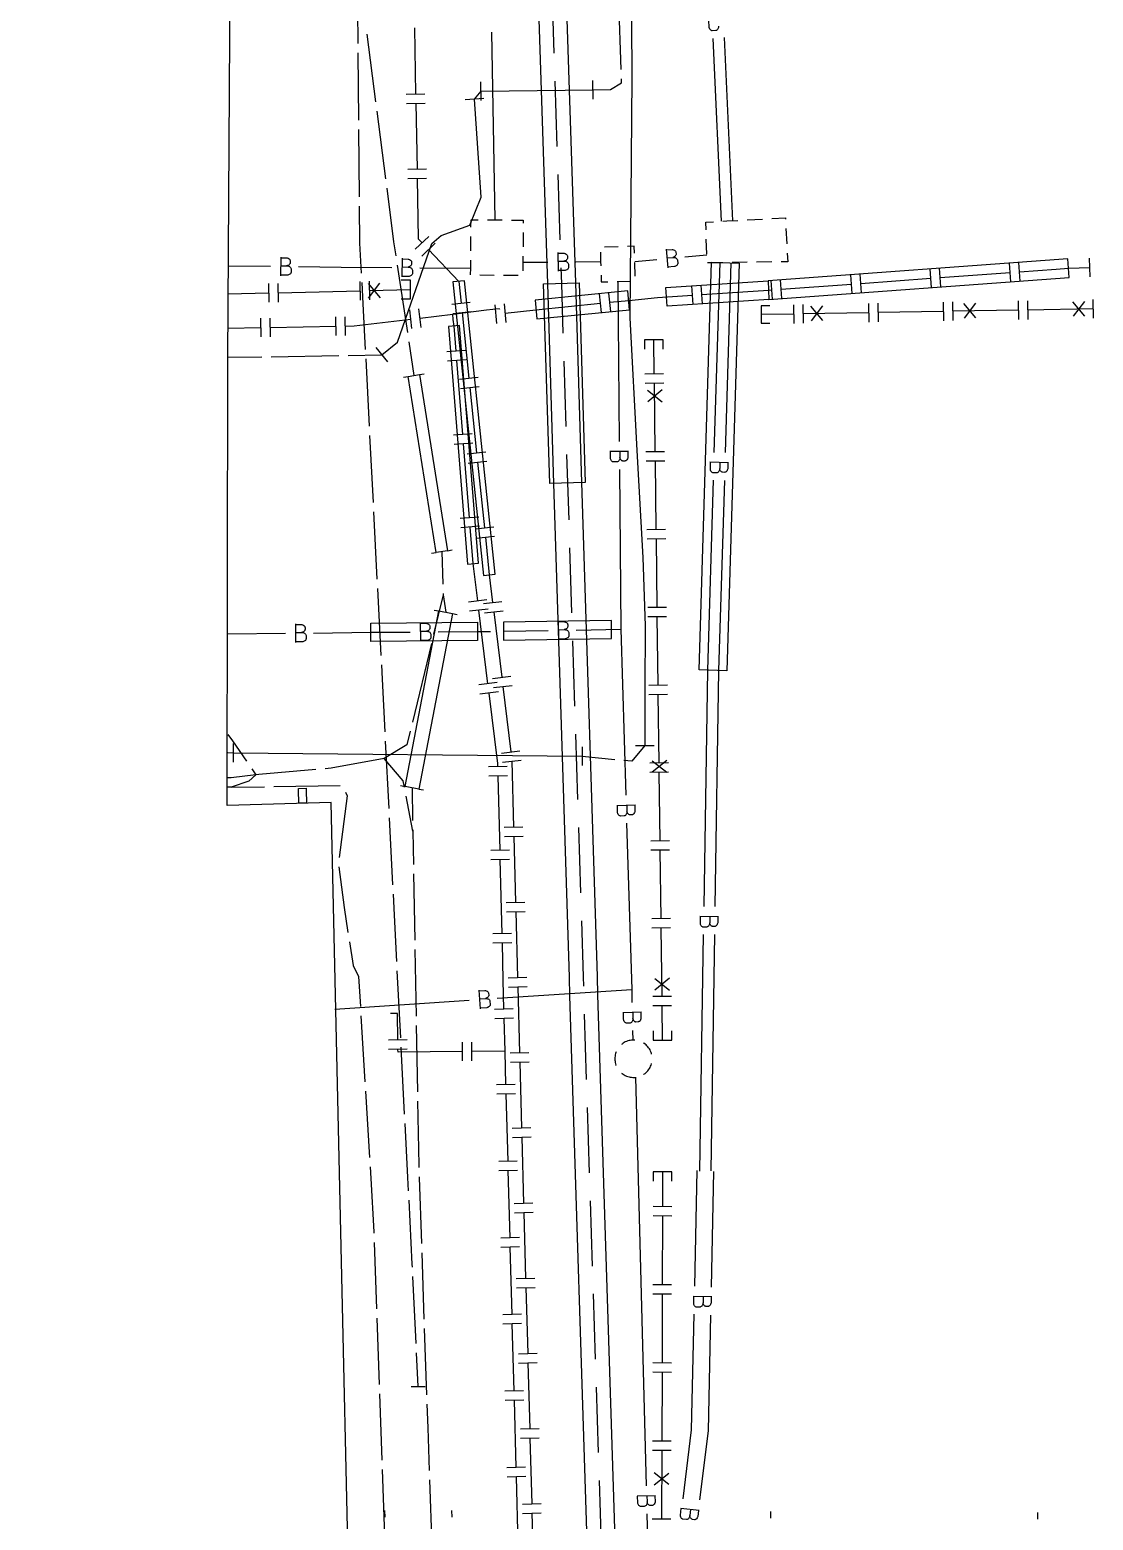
# Model space of a CAD drawing. Header units: metres. Extents: x 17721 to 17912, y 14015 to 15901.
# Drawn here: x 17761.7 to 17818.7, y 14683.9 to 14763.7 of the extents above; entities that cross this region are included whole.
import ezdxf

# ---------------------------------------------------------------- set-up
doc = ezdxf.new("R2010")
doc.units = ezdxf.units.M
for name, color, linetype in [('GC_BUILDING', 8, 'Continuous'), ('GC_CURB_EDGE', 1, 'Continuous'), ('GC_GAS_AXIS', 2, 'Continuous'), ('GC_HEAT_AXIS', 30, 'Continuous'), ('GC_POWER_AXIS', 40, 'Continuous'), ('GC_SITE_BOUNDARY', 7, 'Continuous'), ('GC_TEST_GREEN_ZONE', 3, 'Continuous'), ('GC_WATER_AXIS', 5, 'Continuous')]:
    doc.layers.add(name, color=color, linetype=linetype)

msp = doc.modelspace()

# ---------------------------------------------------------------- linework, layer by layer
at = {"layer": 'GC_BUILDING'}
msp.add_lwpolyline([(17776.126, 14722.301), (17776.113, 14723), (17776.111, 14723.1), (17776.511, 14723.11), (17776.513, 14723.01), (17776.526, 14722.31)], close=True, dxfattribs=at)
at = {"layer": 'GC_CURB_EDGE'}
for points in [[(17780.713, 14684.412), (17780.721, 14684.059)], [(17784.302, 14684.401), (17784.311, 14684.045)], [(17801.411, 14683.994), (17801.408, 14684.35)], [(17815.711, 14683.946), (17815.703, 14684.308)]]:
    msp.add_lwpolyline(points, dxfattribs=at)
at = {"layer": 'GC_GAS_AXIS'}
for points in [[(17782.315, 14763.844), (17782.38, 14760.314)], [(17781.88, 14760.304), (17782.88, 14760.323)], [(17781.89, 14759.804), (17782.889, 14759.823)], [(17782.389, 14759.814), (17782.455, 14756.283)], [(17781.955, 14756.274), (17782.955, 14756.292)], [(17781.964, 14755.774), (17782.964, 14755.792)], [(17782.464, 14755.783), (17782.524, 14752.541), (17782.723, 14752.332)], [(17782.361, 14751.987), (17783.085, 14752.677)], [(17782.706, 14751.625), (17783.43, 14752.315)], [(17783.068, 14751.97), (17784.689, 14750.267), (17784.811, 14749.094)], [(17801.298, 14749.292), (17817.386, 14750.471), (17817.314, 14751.469), (17801.255, 14750.302)], [(17818.507, 14750.513), (17818.469, 14751.512)], [(17806.253, 14749.658), (17806.181, 14750.656)], [(17810.011, 14749.933), (17809.938, 14750.93)], [(17810.509, 14749.969), (17810.436, 14750.967)], [(17810.473, 14750.468), (17814.23, 14750.742)], [(17814.266, 14750.244), (17814.194, 14751.241)], [(17814.765, 14750.28), (17814.692, 14751.277)], [(17814.729, 14750.779), (17816.689, 14750.922), (17817.35, 14750.97), (17818.488, 14751.012)], [(17774.535, 14749.149), (17774.511, 14750.149)], [(17775.034, 14749.161), (17775.011, 14750.161)], [(17779.428, 14749.265), (17779.404, 14750.265)], [(17780.438, 14750.165), (17779.835, 14749.368)], [(17779.838, 14750.149), (17780.485, 14749.385)], [(17779.928, 14749.277), (17779.904, 14750.277)], [(17781.613, 14749.329), (17782.113, 14749.329), (17782.113, 14750.329), (17781.613, 14750.329)], [(17801.298, 14749.292), (17795.854, 14748.93), (17795.782, 14749.937), (17801.255, 14750.302)], [(17797.238, 14749.027), (17797.172, 14750.025)], [(17797.737, 14749.06), (17797.671, 14750.058)], [(17801.255, 14750.302), (17801.298, 14749.292)], [(17801.255, 14750.302), (17801.298, 14749.292)], [(17801.499, 14749.311), (17801.426, 14750.308)], [(17801.998, 14749.347), (17801.925, 14750.345)], [(17801.961, 14749.846), (17805.718, 14750.12)], [(17805.755, 14749.622), (17805.682, 14750.619)], [(17806.217, 14750.157), (17809.974, 14750.431)], [(17772.326, 14749.597), (17774.523, 14749.649)], [(17775.023, 14749.661), (17779.416, 14749.765)], [(17779.916, 14749.777), (17782.113, 14749.829)], [(17784.314, 14749.042), (17785.308, 14749.145)], [(17787.234, 14748.07), (17787.132, 14749.065)], [(17787.183, 14748.567), (17788.824, 14748.737), (17792.279, 14749.094)], [(17792.331, 14748.597), (17792.228, 14749.591)], [(17792.828, 14748.648), (17792.725, 14749.643)], [(17792.777, 14749.145), (17793.79, 14749.25), (17795.325, 14749.401), (17797.205, 14749.526)], [(17797.704, 14749.559), (17801.277, 14749.796), (17801.463, 14749.81)], [(17806.632, 14749.087), (17806.65, 14748.087)], [(17807.132, 14749.095), (17807.149, 14748.095)], [(17810.638, 14749.155), (17810.656, 14748.155)], [(17811.138, 14749.164), (17811.155, 14748.164)], [(17812.376, 14748.311), (17811.735, 14749.079)], [(17811.776, 14748.299), (17812.385, 14749.092)], [(17814.644, 14749.224), (17814.662, 14748.224)], [(17815.144, 14749.232), (17815.161, 14748.232)], [(17818.22, 14748.411), (17817.579, 14749.179)], [(17817.62, 14748.399), (17818.228, 14749.192)], [(17818.65, 14749.292), (17818.668, 14748.292)], [(17774.098, 14747.294), (17774.081, 14748.294)], [(17774.598, 14747.302), (17774.581, 14748.302)], [(17778.124, 14747.363), (17778.107, 14748.363)], [(17778.624, 14747.372), (17778.607, 14748.372)], [(17782.18, 14747.742), (17782.062, 14748.735)], [(17782.677, 14747.801), (17782.559, 14748.794)], [(17782.618, 14748.298), (17784.369, 14748.505)], [(17784.365, 14748.544), (17785.36, 14748.648)], [(17784.369, 14748.505), (17786.181, 14748.734), (17786.86, 14748.82), (17786.871, 14748.77)], [(17784.546, 14746.525), (17784.438, 14747.875), (17784.391, 14748.228), (17784.369, 14748.505)], [(17784.863, 14748.596), (17785.228, 14745.084)], [(17786.737, 14748.018), (17786.634, 14749.013)], [(17801.351, 14748.957), (17800.882, 14748.957), (17800.882, 14748.019), (17801.351, 14748.019)], [(17802.635, 14748.518), (17800.882, 14748.488)], [(17802.626, 14749.018), (17802.643, 14748.018)], [(17803.126, 14749.026), (17803.143, 14748.027)], [(17806.641, 14748.587), (17803.135, 14748.527)], [(17804.189, 14748.171), (17803.548, 14748.939)], [(17803.589, 14748.158), (17804.197, 14748.952)], [(17810.647, 14748.655), (17807.141, 14748.595)], [(17814.653, 14748.724), (17811.147, 14748.664)], [(17818.659, 14748.792), (17815.153, 14748.732)], [(17772.326, 14747.763), (17774.089, 14747.794)], [(17774.589, 14747.802), (17778.116, 14747.863)], [(17778.616, 14747.872), (17779.09, 14747.88), (17782.121, 14748.239)], [(17795.64, 14746.637), (17795.64, 14747.137), (17794.64, 14747.137), (17794.64, 14746.637)], [(17795.163, 14745.302), (17795.14, 14747.137)], [(17785.044, 14746.565), (17784.047, 14746.485)], [(17785.084, 14746.066), (17784.087, 14745.987)], [(17784.902, 14742.063), (17784.586, 14746.027)], [(17784.731, 14745.032), (17785.725, 14745.136)], [(17795.663, 14745.308), (17794.663, 14745.296)], [(17784.783, 14744.535), (17785.777, 14744.638)], [(17785.28, 14744.587), (17785.645, 14741.074)], [(17795.669, 14744.808), (17794.669, 14744.796)], [(17794.797, 14744.431), (17795.588, 14743.819)], [(17794.807, 14743.831), (17795.578, 14744.469)], [(17795.214, 14741.133), (17795.169, 14744.802)], [(17785.4, 14742.102), (17784.404, 14742.023)], [(17785.44, 14741.604), (17784.443, 14741.524)], [(17785.258, 14737.6), (17784.942, 14741.564)], [(17785.148, 14741.023), (17786.142, 14741.126)], [(17795.714, 14741.139), (17794.714, 14741.127)], [(17785.2, 14740.525), (17786.194, 14740.629)], [(17785.697, 14740.577), (17786.062, 14737.065)], [(17795.721, 14740.639), (17794.721, 14740.627)], [(17795.266, 14736.964), (17795.221, 14740.633)], [(17785.757, 14737.64), (17784.76, 14737.56)], [(17785.796, 14737.142), (17784.799, 14737.062)], [(17785.703, 14733.147), (17785.454, 14735.146), (17785.298, 14737.102)], [(17785.565, 14737.013), (17786.559, 14737.117)], [(17785.617, 14736.516), (17786.611, 14736.619)], [(17786.114, 14736.568), (17786.325, 14734.538), (17786.504, 14733.058)], [(17795.766, 14736.97), (17794.766, 14736.957)], [(17795.772, 14736.47), (17794.772, 14736.457)], [(17795.318, 14732.794), (17795.272, 14736.464)], [(17786.199, 14733.208), (17785.206, 14733.085)], [(17786.008, 14732.998), (17787, 14733.118)], [(17786.26, 14732.712), (17785.268, 14732.589)], [(17786.255, 14728.704), (17785.764, 14732.651)], [(17786.068, 14732.502), (17787.06, 14732.622)], [(17786.564, 14732.562), (17786.988, 14729.056)], [(17795.818, 14732.801), (17794.818, 14732.788)], [(17795.824, 14732.301), (17794.824, 14732.288)], [(17795.37, 14728.625), (17795.324, 14732.294)], [(17786.492, 14728.996), (17787.484, 14729.116)], [(17786.751, 14728.766), (17785.759, 14728.643)], [(17786.552, 14728.5), (17787.544, 14728.62)], [(17787.048, 14728.56), (17787.472, 14725.054)], [(17795.87, 14728.631), (17794.87, 14728.619)], [(17786.813, 14728.27), (17785.82, 14728.146)], [(17786.789, 14724.261), (17786.785, 14724.441), (17786.317, 14728.208)], [(17795.876, 14728.131), (17794.876, 14728.119)], [(17795.422, 14724.456), (17795.376, 14728.125)], [(17786.976, 14724.994), (17787.968, 14725.114)], [(17787.036, 14724.498), (17788.028, 14724.618)], [(17787.532, 14724.558), (17787.625, 14721.028)], [(17795.922, 14724.462), (17794.922, 14724.45)], [(17795.044, 14724.582), (17795.835, 14723.97)], [(17795.053, 14723.982), (17795.825, 14724.62)], [(17787.289, 14724.273), (17786.29, 14724.248)], [(17787.302, 14723.773), (17786.302, 14723.748)], [(17786.9, 14719.785), (17786.802, 14723.761)], [(17795.928, 14723.962), (17794.928, 14723.95)], [(17795.473, 14720.287), (17795.428, 14723.956)], [(17787.125, 14721.015), (17788.125, 14721.041)], [(17787.138, 14720.515), (17788.138, 14720.541)], [(17787.638, 14720.528), (17787.731, 14716.998)], [(17795.973, 14720.293), (17794.973, 14720.281)], [(17787.4, 14719.798), (17786.4, 14719.773)], [(17795.98, 14719.793), (17794.98, 14719.781)], [(17795.525, 14716.118), (17795.48, 14719.787)], [(17787.412, 14719.298), (17786.412, 14719.273)], [(17787.01, 14715.31), (17786.912, 14719.286)], [(17787.231, 14716.985), (17788.231, 14717.011)], [(17787.244, 14716.485), (17788.244, 14716.511)], [(17787.744, 14716.498), (17787.837, 14712.968)], [(17796.025, 14716.124), (17795.025, 14716.111)], [(17796.031, 14715.624), (17795.032, 14715.611)], [(17795.577, 14711.948), (17795.531, 14715.618)], [(17787.51, 14715.323), (17786.511, 14715.298)], [(17787.523, 14714.823), (17786.523, 14714.798)], [(17787.112, 14711.27), (17787.072, 14712.823), (17787.023, 14714.81)], [(17787.337, 14712.955), (17788.337, 14712.981)], [(17787.351, 14712.455), (17788.35, 14712.482)], [(17787.85, 14712.468), (17787.946, 14708.938)], [(17795.189, 14712.908), (17795.98, 14712.296)], [(17795.199, 14712.308), (17795.97, 14712.946)], [(17796.077, 14711.955), (17795.077, 14711.942)], [(17781.426, 14709.615), (17781.406, 14711.038), (17781.032, 14711.032)], [(17787.612, 14711.283), (17786.612, 14711.257)], [(17787.625, 14710.783), (17786.625, 14710.758)], [(17787.17, 14709.021), (17787.125, 14710.77)], [(17796.083, 14711.455), (17795.083, 14711.442)], [(17795.606, 14709.614), (17795.583, 14711.449)], [(17795.104, 14710.112), (17795.106, 14709.612), (17796.106, 14709.616), (17796.104, 14710.116)], [(17781.926, 14709.622), (17780.926, 14709.608)], [(17781.933, 14709.122), (17780.933, 14709.108)], [(17784.873, 14708.997), (17781.435, 14708.96), (17781.433, 14709.115)], [(17784.868, 14709.497), (17784.879, 14708.497)], [(17785.368, 14709.502), (17785.379, 14708.502)], [(17787.17, 14709.021), (17785.373, 14709.002)], [(17787.218, 14707.22), (17787.17, 14709.021)], [(17787.446, 14708.925), (17788.445, 14708.952)], [(17787.459, 14708.425), (17788.459, 14708.452)], [(17787.959, 14708.439), (17788.054, 14704.909)], [(17787.718, 14707.233), (17786.718, 14707.207)], [(17787.731, 14706.733), (17786.731, 14706.707)], [(17787.327, 14703.117), (17787.231, 14706.72)], [(17787.554, 14704.895), (17788.554, 14704.922)], [(17787.568, 14704.395), (17788.567, 14704.422)], [(17788.068, 14704.409), (17788.163, 14700.879)], [(17787.826, 14703.131), (17786.827, 14703.104)], [(17787.84, 14702.631), (17786.84, 14702.604)], [(17787.435, 14699.015), (17787.34, 14702.618)], [(17796.106, 14702.048), (17796.106, 14702.548), (17795.106, 14702.548), (17795.106, 14702.048)], [(17795.606, 14702.548), (17795.601, 14700.704)], [(17787.663, 14700.866), (17788.663, 14700.892)], [(17787.676, 14700.366), (17788.676, 14700.393)], [(17788.176, 14700.379), (17788.271, 14696.849)], [(17795.101, 14700.706), (17796.101, 14700.703)], [(17795.099, 14700.206), (17796.099, 14700.203)], [(17795.599, 14700.204), (17795.589, 14696.517)], [(17787.935, 14699.028), (17786.936, 14699.002)], [(17787.948, 14698.529), (17786.949, 14698.502)], [(17787.544, 14694.913), (17787.449, 14698.515)], [(17787.772, 14696.836), (17788.771, 14696.863)], [(17787.785, 14696.336), (17788.785, 14696.363)], [(17788.285, 14696.349), (17788.38, 14692.82)], [(17795.089, 14696.519), (17796.089, 14696.516)], [(17795.087, 14696.019), (17796.087, 14696.016)], [(17795.587, 14696.017), (17795.576, 14692.33)], [(17788.044, 14694.926), (17787.044, 14694.9)], [(17788.057, 14694.426), (17787.058, 14694.4)], [(17787.653, 14690.811), (17787.557, 14694.413)], [(17787.88, 14692.806), (17788.88, 14692.833)], [(17787.894, 14692.306), (17788.893, 14692.333)], [(17788.393, 14692.32), (17788.489, 14688.79)], [(17795.075, 14691.831), (17796.075, 14691.828)], [(17795.076, 14692.331), (17796.076, 14692.328)], [(17795.575, 14691.83), (17795.564, 14688.142)], [(17788.153, 14690.824), (17787.153, 14690.797)], [(17788.166, 14690.324), (17787.166, 14690.297)], [(17787.762, 14686.708), (17787.666, 14690.311)], [(17787.989, 14688.776), (17788.988, 14688.803)], [(17788.002, 14688.277), (17789.002, 14688.304)], [(17788.502, 14688.29), (17788.597, 14684.76)], [(17795.062, 14687.644), (17796.062, 14687.641)], [(17795.064, 14688.144), (17796.064, 14688.141)], [(17795.562, 14687.642), (17795.552, 14683.955)], [(17788.262, 14686.722), (17787.262, 14686.695)], [(17788.275, 14686.222), (17787.275, 14686.195)], [(17787.871, 14682.606), (17787.775, 14686.208)], [(17795.933, 14685.798), (17795.152, 14686.422)], [(17795.933, 14686.398), (17795.152, 14685.772)], [(17788.097, 14684.747), (17789.097, 14684.774)], [(17788.111, 14684.247), (17789.11, 14684.274)], [(17788.611, 14684.26), (17788.706, 14680.73)], [(17795.052, 14683.957), (17796.052, 14683.954)]]:
    msp.add_lwpolyline(points, dxfattribs=at)
for points in [[(17784.378, 14750.235), (17786.014, 14734.506), (17786.636, 14734.57), (17785, 14750.299)], [(17788.774, 14749.261), (17788.87, 14748.253), (17793.838, 14748.746), (17793.742, 14749.754)], [(17784.139, 14747.851), (17785.155, 14735.122), (17785.753, 14735.17), (17784.737, 14747.899)]]:
    msp.add_lwpolyline(points, close=True, dxfattribs=at)
at = {"layer": 'GC_HEAT_AXIS'}
for points in [[(17788.824, 14769.241), (17789.434, 14750.134), (17789.764, 14739.445), (17790.605, 14712.978), (17790.629, 14711.989), (17792.591, 14650.12), (17786.108, 14649.96), (17786.331, 14640.477), (17792.247, 14640.318), (17793.656, 14594.941), (17795.71, 14548.324), (17801.921, 14548.525), (17802.314, 14543.15), (17796.032, 14542.683), (17796.562, 14518.482), (17796.799, 14506.306), (17796.852, 14501.968), (17796.878, 14499.877), (17796.894, 14498.586)], [(17790.325, 14769.235), (17790.934, 14750.182), (17791.264, 14739.491), (17792.105, 14713.02), (17792.128, 14712.031), (17794.139, 14648.658), (17787.642, 14648.498), (17787.797, 14641.939), (17793.703, 14641.78), (17795.154, 14594.997), (17797.144, 14549.872), (17803.313, 14550.071), (17803.92, 14541.766), (17797.562, 14541.293), (17798.062, 14518.514), (17798.299, 14506.33), (17798.352, 14501.986), (17798.378, 14499.895), (17798.392, 14498.768)], [(17789.678, 14765.989), (17789.79, 14762.49)], [(17789.838, 14760.991), (17789.95, 14757.492)], [(17789.998, 14755.992), (17790.109, 14752.493)], [(17790.157, 14750.994), (17790.184, 14750.158), (17790.266, 14747.494)], [(17790.313, 14745.995), (17790.421, 14742.496)], [(17790.467, 14740.996), (17790.514, 14739.468), (17790.577, 14737.497)], [(17790.624, 14735.998), (17790.735, 14732.499)], [(17790.783, 14730.999), (17790.894, 14727.5)], [(17790.942, 14726.001), (17791.053, 14722.501)], [(17791.101, 14721.002), (17791.212, 14717.503)], [(17791.26, 14716.004), (17791.355, 14712.999), (17791.367, 14712.504)], [(17791.41, 14711.005), (17791.521, 14707.505)], [(17791.569, 14706.006), (17791.68, 14702.507)], [(17791.728, 14701.008), (17791.839, 14697.508)], [(17791.886, 14696.009), (17791.997, 14692.51)], [(17792.045, 14691.011), (17792.156, 14687.511)], [(17792.203, 14686.012), (17792.314, 14682.513)]]:
    msp.add_lwpolyline(points, dxfattribs=at)
msp.add_lwpolyline([(17789.234, 14750.129), (17791.134, 14750.187), (17791.464, 14739.497), (17789.564, 14739.439)], close=True, dxfattribs=at)
at = {"layer": 'GC_POWER_AXIS'}
for points in [[(17793.929, 14771.415), (17793.91, 14770.465), (17793.95, 14761.16), (17793.845, 14748.32), (17794.23, 14741.2), (17794.545, 14735.48), (17794.665, 14731.815), (17794.655, 14728.375), (17794.66, 14725.405), (17793.95, 14724.55), (17793.538, 14724.593)], [(17779.294, 14763.009), (17779.264, 14766.611)], [(17793.385, 14761.617), (17793.271, 14765.291)], [(17779.766, 14763.509), (17780.234, 14759.882)], [(17779.33, 14758.907), (17779.299, 14762.509)], [(17791.887, 14760.032), (17791.875, 14761.032)], [(17791.881, 14760.532), (17792.81, 14760.544), (17793.407, 14760.907), (17793.4, 14761.117)], [(17778.763, 14746.303), (17780.575, 14746.337), (17781.405, 14747.003), (17783.252, 14752.301), (17783.749, 14752.72), (17785.29, 14753.285), (17785.889, 14754.773), (17785.539, 14760.029), (17785.881, 14760.455), (17791.881, 14760.532)], [(17785.887, 14759.955), (17785.875, 14760.955)], [(17786.038, 14760.062), (17785.04, 14759.996)], [(17780.298, 14759.386), (17780.766, 14755.758)], [(17779.365, 14754.804), (17779.334, 14758.407)], [(17780.83, 14755.262), (17781.2, 14752.392), (17781.314, 14751.637)], [(17779.479, 14750.705), (17779.386, 14752.313), (17779.369, 14754.304)], [(17781.389, 14751.143), (17781.936, 14747.527)], [(17779.699, 14746.608), (17779.573, 14749.072), (17779.508, 14750.206)], [(17780.888, 14745.947), (17780.262, 14746.727)], [(17782.011, 14747.032), (17782.285, 14745.224)], [(17772.326, 14746.198), (17774.138, 14746.216)], [(17774.638, 14746.224), (17778.263, 14746.293)], [(17779.908, 14742.511), (17779.724, 14746.109)], [(17781.73, 14745.136), (17781.977, 14745.175)], [(17782.593, 14745.273), (17782.84, 14745.312)], [(17780.117, 14738.414), (17779.934, 14742.012)], [(17780.327, 14734.317), (17780.143, 14737.915)], [(17783.228, 14735.7), (17783.475, 14735.739)], [(17783.783, 14735.788), (17783.837, 14734.039)], [(17784.091, 14735.837), (17784.338, 14735.876)], [(17780.536, 14730.22), (17780.352, 14733.818)], [(17783.854, 14733.467), (17783.345, 14731.355)], [(17783.852, 14733.539), (17783.854, 14733.467)], [(17783.854, 14733.467), (17783.989, 14732.539)], [(17783.375, 14732.657), (17783.621, 14732.61)], [(17784.357, 14732.469), (17784.603, 14732.421)], [(17783.228, 14730.869), (17782.209, 14726.646)], [(17780.745, 14726.123), (17780.601, 14728.945), (17780.561, 14729.721)], [(17772.326, 14725.994), (17772.573, 14725.645), (17773.321, 14724.554)], [(17782.092, 14726.16), (17781.915, 14725.426), (17780.697, 14724.701)], [(17772.615, 14725.51), (17772.605, 14724.51)], [(17780.954, 14722.026), (17780.771, 14725.624)], [(17791.305, 14725.33), (17791.295, 14724.33)], [(17794.16, 14725.404), (17795.16, 14725.406)], [(17772.326, 14725.03), (17772.61, 14725.01), (17791.3, 14724.83), (17793.04, 14724.645)], [(17780.697, 14724.701), (17777.857, 14724.178), (17777.526, 14724.149)], [(17781.776, 14723.169), (17781.711, 14723.512), (17780.697, 14724.701)], [(17773.82, 14723.824), (17773.451, 14723.493), (17772.506, 14723.165), (17772.326, 14723.162)], [(17772.496, 14723.665), (17772.326, 14723.662)], [(17773.82, 14723.824), (17773.816, 14723.824), (17772.496, 14723.665)], [(17773.603, 14724.141), (17773.82, 14723.824)], [(17777.028, 14724.106), (17773.977, 14723.843), (17773.82, 14723.824)], [(17772.506, 14723.165), (17774.284, 14723.192)], [(17774.784, 14723.199), (17778.34, 14723.252)], [(17778.622, 14722.902), (17778.719, 14722.709), (17778.289, 14719.396)], [(17781.571, 14723.254), (17781.817, 14723.207)], [(17782.185, 14723.136), (17782.216, 14721.386)], [(17782.553, 14723.066), (17782.799, 14723.018)], [(17782.227, 14720.8), (17781.87, 14722.678)], [(17781.163, 14717.929), (17780.98, 14721.527)], [(17782.225, 14720.886), (17782.227, 14720.8)], [(17782.227, 14720.8), (17782.258, 14719.02)], [(17778.259, 14718.9), (17778.549, 14716.713), (17778.754, 14715.379)], [(17782.267, 14718.52), (17782.331, 14714.96)], [(17781.373, 14713.832), (17781.246, 14716.313), (17781.189, 14717.43)], [(17778.83, 14714.884), (17779.025, 14713.613), (17779.327, 14713.016), (17779.423, 14711.418)], [(17782.339, 14714.46), (17782.403, 14710.899)], [(17781.582, 14709.735), (17781.398, 14713.333)], [(17779.453, 14710.919), (17779.666, 14707.368)], [(17782.412, 14710.399), (17782.475, 14706.839)], [(17781.791, 14705.638), (17781.607, 14709.236)], [(17779.695, 14706.869), (17779.908, 14703.319)], [(17782.484, 14706.339), (17782.545, 14702.917), (17782.55, 14702.779)], [(17782, 14701.541), (17781.964, 14702.245), (17781.817, 14705.139)], [(17779.938, 14702.82), (17779.975, 14702.201), (17780.145, 14699.343), (17780.148, 14699.27)], [(17782.567, 14702.279), (17782.567, 14702.258), (17782.688, 14698.72)], [(17782.209, 14697.444), (17782.201, 14697.614), (17782.026, 14701.042)], [(17780.165, 14698.77), (17780.29, 14695.216)], [(17782.705, 14698.22), (17782.826, 14694.661)], [(17782.402, 14693.347), (17782.232, 14696.945)], [(17780.308, 14694.716), (17780.433, 14691.162)], [(17782.844, 14694.162), (17782.965, 14690.603)], [(17782.51, 14691.048), (17782.425, 14692.847)], [(17782.135, 14691.048), (17782.885, 14691.048)], [(17780.451, 14690.662), (17780.576, 14687.108)], [(17782.982, 14690.103), (17783.025, 14688.839), (17783.107, 14686.544)], [(17780.593, 14686.608), (17780.718, 14683.054)], [(17783.124, 14686.045), (17783.251, 14682.486)]]:
    msp.add_lwpolyline(points, dxfattribs=at)
for points in [[(17781.977, 14745.175), (17782.593, 14745.273), (17784.091, 14735.837), (17783.475, 14735.739)], [(17781.817, 14723.207), (17783.621, 14732.61), (17784.357, 14732.468), (17782.553, 14723.065)]]:
    msp.add_lwpolyline(points, close=True, dxfattribs=at)
at = {"layer": 'GC_SITE_BOUNDARY'}
msp.add_lwpolyline([(17768.384, 14549.616), (17769.012, 14558.235), (17780.422, 14558.235), (17780.415, 14558.508), (17781.571, 14558.534), (17780.727, 14595.493), (17780.52, 14604.548), (17779.951, 14631.489), (17761.986, 14631.227), (17761.716, 14654.684), (17769.724, 14655.25), (17769.75, 14654.31), (17778.812, 14654.566), (17778.759, 14656.459), (17779.345, 14656.48), (17777.856, 14722.341), (17772.277, 14722.188), (17772.326, 14746.11), (17772.698, 14806.552)], dxfattribs=at)
at = {"layer": 'GC_TEST_GREEN_ZONE'}
msp.add_lwpolyline([(17768.384, 14549.616), (17769.012, 14558.235), (17780.422, 14558.235), (17780.415, 14558.508), (17781.571, 14558.534), (17780.727, 14595.493), (17780.52, 14604.548), (17779.951, 14631.489), (17761.986, 14631.227), (17761.716, 14654.684), (17769.724, 14655.25), (17769.75, 14654.31), (17778.812, 14654.566), (17778.759, 14656.459), (17779.345, 14656.48), (17777.856, 14722.341), (17772.277, 14722.188), (17772.326, 14746.11), (17772.698, 14806.552)], dxfattribs=at)
at = {"layer": 'GC_WATER_AXIS'}
for points in [[(17798.6, 14763.947), (17798.598, 14763.908), (17798.596, 14763.875), (17798.583, 14763.826), (17798.568, 14763.795), (17798.551, 14763.766), (17798.52, 14763.735), (17798.486, 14763.713), (17798.454, 14763.702), (17798.264, 14763.693), (17798.245, 14763.696), (17798.219, 14763.706), (17798.188, 14763.725), (17798.158, 14763.755), (17798.139, 14763.782), (17798.116, 14763.828), (17798.105, 14763.856), (17798.102, 14763.883), (17798.085, 14764.245)], [(17786.441, 14763.613), (17786.626, 14753.559)], [(17798.297, 14763.289), (17798.752, 14753.49)], [(17798.896, 14763.33), (17799.351, 14753.518)], [(17785.343, 14753.176), (17785.345, 14753.567), (17785.736, 14753.565)], [(17786.236, 14753.562), (17786.626, 14753.559)], [(17786.626, 14753.559), (17787.017, 14753.557)], [(17787.517, 14753.554), (17788.141, 14753.55), (17788.14, 14753.393)], [(17797.933, 14753.036), (17797.922, 14753.443), (17798.328, 14753.465)], [(17798.828, 14753.492), (17799.051, 14753.504), (17799.64, 14753.536)], [(17800.139, 14753.563), (17800.952, 14753.607)], [(17801.451, 14753.634), (17802.182, 14753.674), (17802.187, 14753.592)], [(17802.214, 14753.093), (17802.258, 14752.28)], [(17785.334, 14751.895), (17785.339, 14752.676)], [(17788.137, 14752.893), (17788.132, 14752.111)], [(17797.97, 14751.723), (17797.948, 14752.537)], [(17775.154, 14751.567), (17775.144, 14750.57)], [(17775.154, 14751.531), (17775.473, 14751.527), (17775.502, 14751.521), (17775.553, 14751.502), (17775.599, 14751.474), (17775.618, 14751.458), (17775.634, 14751.44), (17775.649, 14751.415), (17775.662, 14751.385), (17775.665, 14751.37), (17775.664, 14751.254), (17775.658, 14751.232), (17775.645, 14751.202), (17775.63, 14751.182), (17775.613, 14751.162), (17775.584, 14751.141), (17775.549, 14751.123), (17775.517, 14751.11), (17775.471, 14751.1)], [(17781.655, 14751.502), (17781.645, 14750.505)], [(17781.654, 14751.466), (17781.973, 14751.463), (17782.003, 14751.457), (17782.053, 14751.438), (17782.1, 14751.409), (17782.118, 14751.394), (17782.135, 14751.375), (17782.15, 14751.351), (17782.162, 14751.321), (17782.166, 14751.306), (17782.165, 14751.19), (17782.159, 14751.168), (17782.146, 14751.138), (17782.131, 14751.118), (17782.114, 14751.097), (17782.085, 14751.077), (17782.05, 14751.059), (17782.018, 14751.046), (17781.972, 14751.035)], [(17788.129, 14751.611), (17788.127, 14751.288)], [(17789.994, 14751.808), (17790.006, 14750.811)], [(17789.994, 14751.771), (17790.313, 14751.775), (17790.343, 14751.77), (17790.393, 14751.752), (17790.44, 14751.725), (17790.459, 14751.71), (17790.476, 14751.691), (17790.492, 14751.667), (17790.505, 14751.638), (17790.509, 14751.623), (17790.51, 14751.507), (17790.505, 14751.484), (17790.492, 14751.454), (17790.478, 14751.434), (17790.461, 14751.413), (17790.433, 14751.392), (17790.398, 14751.373), (17790.366, 14751.36), (17790.321, 14751.348)], [(17792.277, 14751.83), (17792.289, 14751.338)], [(17793.227, 14752.125), (17792.499, 14752.106)], [(17794.101, 14751.783), (17794.091, 14752.147), (17793.727, 14752.138)], [(17794.112, 14751.338), (17795.295, 14751.443)], [(17795.79, 14751.986), (17795.879, 14750.993)], [(17795.794, 14751.95), (17796.111, 14751.978), (17796.141, 14751.975), (17796.193, 14751.961), (17796.242, 14751.937), (17796.262, 14751.924), (17796.281, 14751.907), (17796.298, 14751.884), (17796.313, 14751.855), (17796.318, 14751.841), (17796.328, 14751.725), (17796.325, 14751.703), (17796.315, 14751.672), (17796.301, 14751.65), (17796.287, 14751.628), (17796.26, 14751.605), (17796.227, 14751.583), (17796.196, 14751.568), (17796.151, 14751.552)], [(17795.831, 14751.524), (17796.151, 14751.552)], [(17796.151, 14751.552), (17796.19, 14751.552), (17796.224, 14751.551), (17796.274, 14751.541), (17796.305, 14751.527), (17796.334, 14751.51), (17796.367, 14751.481), (17796.391, 14751.448), (17796.403, 14751.417), (17796.42, 14751.227), (17796.417, 14751.209), (17796.409, 14751.181), (17796.391, 14751.15), (17796.362, 14751.119), (17796.335, 14751.098), (17796.291, 14751.074), (17796.264, 14751.062), (17796.236, 14751.057), (17795.876, 14751.025)], [(17796.789, 14751.576), (17797.972, 14751.681)], [(17802.285, 14751.781), (17802.309, 14751.323), (17801.954, 14751.317)], [(17772.326, 14751.1), (17774.607, 14751.076)], [(17775.471, 14751.1), (17775.509, 14751.095), (17775.543, 14751.091), (17775.591, 14751.076), (17775.621, 14751.059), (17775.649, 14751.04), (17775.678, 14751.008), (17775.698, 14750.972), (17775.707, 14750.94), (17775.705, 14750.75), (17775.701, 14750.731), (17775.69, 14750.705), (17775.669, 14750.675), (17775.637, 14750.648), (17775.609, 14750.629), (17775.562, 14750.609), (17775.534, 14750.6), (17775.506, 14750.598), (17775.144, 14750.602)], [(17775.149, 14751.103), (17775.471, 14751.1)], [(17776.107, 14751.06), (17778.388, 14751.035), (17781.108, 14751.01)], [(17781.972, 14751.035), (17782.01, 14751.031), (17782.044, 14751.027), (17782.092, 14751.012), (17782.122, 14750.995), (17782.15, 14750.976), (17782.179, 14750.944), (17782.2, 14750.908), (17782.209, 14750.876), (17782.207, 14750.686), (17782.203, 14750.667), (17782.191, 14750.641), (17782.171, 14750.611), (17782.139, 14750.584), (17782.111, 14750.565), (17782.064, 14750.545), (17782.036, 14750.536), (17782.008, 14750.534), (17781.646, 14750.537)], [(17781.65, 14751.038), (17781.972, 14751.035)], [(17782.608, 14750.996), (17785.328, 14750.971)], [(17785.326, 14750.614), (17785.328, 14750.971)], [(17785.328, 14750.971), (17785.331, 14751.395)], [(17788.127, 14751.288), (17788.124, 14750.83)], [(17788.127, 14751.288), (17789.458, 14751.304)], [(17789.999, 14751.344), (17790.321, 14751.348)], [(17790.321, 14751.348), (17790.359, 14751.345), (17790.393, 14751.341), (17790.442, 14751.327), (17790.472, 14751.31), (17790.5, 14751.292), (17790.53, 14751.261), (17790.551, 14751.225), (17790.561, 14751.194), (17790.563, 14751.003), (17790.56, 14750.985), (17790.549, 14750.958), (17790.528, 14750.928), (17790.497, 14750.9), (17790.469, 14750.881), (17790.423, 14750.86), (17790.395, 14750.85), (17790.368, 14750.848), (17790.005, 14750.843)], [(17790.958, 14751.322), (17792.289, 14751.338)], [(17792.289, 14751.338), (17792.295, 14751.101)], [(17794.132, 14750.554), (17794.113, 14751.283)], [(17798.827, 14751.267), (17798.013, 14751.254)], [(17798.666, 14751.278), (17798.359, 14741.106)], [(17799.266, 14751.26), (17798.959, 14741.09)], [(17800.141, 14751.288), (17799.327, 14751.275)], [(17801.454, 14751.309), (17800.641, 14751.296)], [(17786.591, 14750.589), (17785.809, 14750.594)], [(17787.872, 14750.582), (17787.091, 14750.586)], [(17792.308, 14750.602), (17792.317, 14750.237), (17792.681, 14750.247)], [(17793.181, 14750.259), (17793.2, 14750.26)], [(17793.2, 14750.26), (17793.91, 14750.278)], [(17793.2, 14750.26), (17793.276, 14741.693)], [(17793.779, 14741.155), (17792.781, 14741.147)], [(17793.317, 14740.83), (17793.314, 14740.791), (17793.311, 14740.758), (17793.296, 14740.709), (17793.28, 14740.679), (17793.261, 14740.651), (17793.23, 14740.621), (17793.194, 14740.6), (17793.163, 14740.59), (17792.972, 14740.589), (17792.954, 14740.592), (17792.927, 14740.603), (17792.897, 14740.623), (17792.869, 14740.655), (17792.85, 14740.683), (17792.829, 14740.729), (17792.819, 14740.757), (17792.817, 14740.785), (17792.814, 14741.147)], [(17793.315, 14741.151), (17793.317, 14740.83)], [(17793.742, 14741.155), (17793.745, 14740.836), (17793.74, 14740.806), (17793.721, 14740.756), (17793.694, 14740.709), (17793.679, 14740.69), (17793.66, 14740.673), (17793.636, 14740.658), (17793.607, 14740.645), (17793.592, 14740.641), (17793.476, 14740.64), (17793.453, 14740.645), (17793.423, 14740.658), (17793.403, 14740.673), (17793.382, 14740.689), (17793.361, 14740.717), (17793.342, 14740.752), (17793.329, 14740.784), (17793.317, 14740.83)], [(17799.14, 14740.542), (17798.143, 14740.572)], [(17798.666, 14740.234), (17798.661, 14740.196), (17798.657, 14740.162), (17798.64, 14740.114), (17798.623, 14740.085), (17798.603, 14740.058), (17798.57, 14740.029), (17798.534, 14740.009), (17798.502, 14740.001), (17798.312, 14740.007), (17798.293, 14740.011), (17798.268, 14740.023), (17798.238, 14740.044), (17798.211, 14740.077), (17798.194, 14740.105), (17798.174, 14740.153), (17798.166, 14740.181), (17798.164, 14740.209), (17798.175, 14740.571)], [(17798.676, 14740.556), (17798.666, 14740.234)], [(17799.103, 14740.543), (17799.094, 14740.224), (17799.087, 14740.194), (17799.067, 14740.144), (17799.038, 14740.099), (17799.022, 14740.08), (17799.003, 14740.064), (17798.978, 14740.05), (17798.948, 14740.038), (17798.933, 14740.035), (17798.817, 14740.038), (17798.795, 14740.044), (17798.766, 14740.058), (17798.745, 14740.074), (17798.725, 14740.091), (17798.706, 14740.12), (17798.688, 14740.156), (17798.676, 14740.188), (17798.666, 14740.234)], [(17793.29, 14740.193), (17793.366, 14731.626)], [(17798.314, 14739.607), (17798.007, 14729.435), (17797.81, 14716.764)], [(17798.914, 14739.591), (17798.607, 14729.421)], [(17775.941, 14731.912), (17775.953, 14730.915)], [(17775.942, 14731.876), (17776.261, 14731.879), (17776.291, 14731.874), (17776.341, 14731.856), (17776.388, 14731.829), (17776.407, 14731.814), (17776.424, 14731.795), (17776.439, 14731.771), (17776.453, 14731.742), (17776.457, 14731.727), (17776.458, 14731.611), (17776.453, 14731.589), (17776.44, 14731.558), (17776.425, 14731.538), (17776.409, 14731.517), (17776.381, 14731.496), (17776.346, 14731.477), (17776.314, 14731.464), (17776.268, 14731.452)], [(17776.905, 14731.426), (17779.985, 14731.462), (17782.092, 14731.479)], [(17782.629, 14731.981), (17782.637, 14730.983)], [(17782.63, 14731.944), (17782.948, 14731.947), (17782.978, 14731.941), (17783.029, 14731.923), (17783.076, 14731.895), (17783.095, 14731.881), (17783.112, 14731.862), (17783.127, 14731.838), (17783.14, 14731.808), (17783.144, 14731.793), (17783.145, 14731.677), (17783.139, 14731.655), (17783.126, 14731.625), (17783.112, 14731.604), (17783.095, 14731.584), (17783.067, 14731.563), (17783.032, 14731.544), (17783, 14731.531), (17782.954, 14731.519)], [(17782.633, 14731.517), (17782.954, 14731.519)], [(17782.954, 14731.519), (17782.993, 14731.516), (17783.027, 14731.512), (17783.075, 14731.498), (17783.105, 14731.481), (17783.133, 14731.463), (17783.163, 14731.431), (17783.184, 14731.396), (17783.194, 14731.364), (17783.195, 14731.174), (17783.192, 14731.155), (17783.181, 14731.129), (17783.161, 14731.099), (17783.129, 14731.07), (17783.101, 14731.052), (17783.055, 14731.031), (17783.027, 14731.021), (17782.999, 14731.019), (17782.637, 14731.016)], [(17783.591, 14731.491), (17785.698, 14731.508), (17786.398, 14731.513)], [(17787.083, 14731.519), (17789.475, 14731.56)], [(17790.008, 14732.066), (17790.025, 14731.069)], [(17790.008, 14732.03), (17790.327, 14732.035), (17790.357, 14732.03), (17790.408, 14732.012), (17790.455, 14731.985), (17790.474, 14731.97), (17790.491, 14731.952), (17790.506, 14731.928), (17790.52, 14731.898), (17790.524, 14731.883), (17790.526, 14731.768), (17790.521, 14731.745), (17790.508, 14731.715), (17790.494, 14731.694), (17790.477, 14731.674), (17790.45, 14731.653), (17790.414, 14731.633), (17790.383, 14731.62), (17790.337, 14731.608)], [(17790.016, 14731.602), (17790.337, 14731.608)], [(17790.337, 14731.608), (17790.376, 14731.605), (17790.409, 14731.601), (17790.458, 14731.587), (17790.488, 14731.571), (17790.517, 14731.553), (17790.547, 14731.522), (17790.568, 14731.486), (17790.578, 14731.455), (17790.581, 14731.264), (17790.578, 14731.246), (17790.567, 14731.219), (17790.547, 14731.189), (17790.516, 14731.161), (17790.488, 14731.142), (17790.442, 14731.12), (17790.414, 14731.11), (17790.386, 14731.108), (17790.024, 14731.101)], [(17790.974, 14731.585), (17793.366, 14731.626)], [(17793.366, 14731.626), (17793.635, 14722.728)], [(17772.326, 14731.373), (17775.406, 14731.409)], [(17775.947, 14731.448), (17776.268, 14731.452)], [(17776.268, 14731.452), (17776.307, 14731.449), (17776.34, 14731.445), (17776.389, 14731.431), (17776.419, 14731.414), (17776.447, 14731.396), (17776.478, 14731.365), (17776.499, 14731.329), (17776.508, 14731.298), (17776.511, 14731.107), (17776.507, 14731.089), (17776.496, 14731.062), (17776.476, 14731.032), (17776.445, 14731.004), (17776.417, 14730.985), (17776.37, 14730.964), (17776.342, 14730.954), (17776.315, 14730.952), (17775.953, 14730.947)], [(17798.607, 14729.421), (17798.41, 14716.763)], [(17794.149, 14722.201), (17793.152, 14722.171)], [(17793.695, 14721.866), (17793.692, 14721.827), (17793.689, 14721.794), (17793.676, 14721.745), (17793.66, 14721.714), (17793.642, 14721.686), (17793.611, 14721.655), (17793.576, 14721.633), (17793.545, 14721.623), (17793.355, 14721.617), (17793.336, 14721.621), (17793.309, 14721.631), (17793.279, 14721.651), (17793.25, 14721.681), (17793.23, 14721.709), (17793.208, 14721.755), (17793.198, 14721.783), (17793.195, 14721.81), (17793.184, 14722.172)], [(17793.685, 14722.187), (17793.695, 14721.866)], [(17794.112, 14722.2), (17794.122, 14721.881), (17794.117, 14721.851), (17794.1, 14721.8), (17794.073, 14721.753), (17794.059, 14721.734), (17794.041, 14721.717), (17794.017, 14721.701), (17793.988, 14721.687), (17793.973, 14721.683), (17793.857, 14721.679), (17793.834, 14721.684), (17793.804, 14721.696), (17793.783, 14721.711), (17793.762, 14721.727), (17793.741, 14721.754), (17793.721, 14721.789), (17793.707, 14721.82), (17793.695, 14721.866)], [(17793.681, 14721.228), (17793.95, 14712.33)], [(17798.599, 14716.214), (17797.602, 14716.229)], [(17798.13, 14715.9), (17798.126, 14715.861), (17798.122, 14715.828), (17798.106, 14715.779), (17798.089, 14715.75), (17798.07, 14715.722), (17798.037, 14715.693), (17798.002, 14715.673), (17797.97, 14715.664), (17797.779, 14715.667), (17797.761, 14715.671), (17797.735, 14715.683), (17797.705, 14715.704), (17797.678, 14715.736), (17797.659, 14715.764), (17797.64, 14715.811), (17797.631, 14715.839), (17797.629, 14715.867), (17797.635, 14716.229)], [(17798.135, 14716.221), (17798.13, 14715.9)], [(17798.563, 14716.215), (17798.558, 14715.896), (17798.552, 14715.866), (17798.532, 14715.816), (17798.504, 14715.77), (17798.488, 14715.751), (17798.469, 14715.735), (17798.445, 14715.72), (17798.415, 14715.707), (17798.4, 14715.704), (17798.284, 14715.706), (17798.262, 14715.712), (17798.232, 14715.725), (17798.212, 14715.741), (17798.192, 14715.758), (17798.171, 14715.786), (17798.153, 14715.822), (17798.141, 14715.854), (17798.13, 14715.9)], [(17797.787, 14715.264), (17797.59, 14702.593)], [(17798.387, 14715.263), (17798.191, 14702.605)], [(17786.752, 14711.854), (17793.95, 14712.33)], [(17793.95, 14712.33), (17793.966, 14711.63)], [(17778.057, 14711.279), (17785.255, 14711.755)], [(17785.763, 14712.287), (17785.828, 14711.292)], [(17785.765, 14712.251), (17786.083, 14712.272), (17786.113, 14712.268), (17786.165, 14712.253), (17786.213, 14712.228), (17786.233, 14712.214), (17786.251, 14712.197), (17786.267, 14712.173), (17786.282, 14712.144), (17786.287, 14712.13), (17786.295, 14712.014), (17786.291, 14711.992), (17786.28, 14711.961), (17786.266, 14711.939), (17786.251, 14711.918), (17786.224, 14711.895), (17786.19, 14711.874), (17786.159, 14711.859), (17786.114, 14711.845)], [(17785.793, 14711.824), (17786.114, 14711.845)], [(17786.114, 14711.845), (17786.153, 14711.844), (17786.186, 14711.842), (17786.236, 14711.831), (17786.267, 14711.816), (17786.296, 14711.799), (17786.328, 14711.769), (17786.351, 14711.735), (17786.362, 14711.704), (17786.375, 14711.514), (17786.372, 14711.495), (17786.363, 14711.469), (17786.344, 14711.437), (17786.314, 14711.407), (17786.288, 14711.387), (17786.242, 14711.363), (17786.215, 14711.352), (17786.188, 14711.348), (17785.826, 14711.324)], [(17794.476, 14711.101), (17793.479, 14711.077)], [(17794.02, 14710.768), (17794.017, 14710.73), (17794.014, 14710.696), (17794, 14710.647), (17793.984, 14710.617), (17793.966, 14710.588), (17793.935, 14710.558), (17793.9, 14710.536), (17793.869, 14710.526), (17793.678, 14710.522), (17793.659, 14710.525), (17793.633, 14710.536), (17793.603, 14710.556), (17793.574, 14710.587), (17793.555, 14710.614), (17793.533, 14710.66), (17793.523, 14710.688), (17793.52, 14710.716), (17793.512, 14711.078)], [(17794.012, 14711.09), (17794.02, 14710.768)], [(17794.44, 14711.1), (17794.447, 14710.781), (17794.442, 14710.751), (17794.425, 14710.7), (17794.398, 14710.653), (17794.383, 14710.634), (17794.365, 14710.616), (17794.341, 14710.601), (17794.312, 14710.587), (17794.297, 14710.583), (17794.181, 14710.58), (17794.159, 14710.585), (17794.128, 14710.598), (17794.107, 14710.612), (17794.087, 14710.629), (17794.065, 14710.656), (17794.046, 14710.691), (17794.032, 14710.723), (17794.02, 14710.768)], [(17794.002, 14710.131), (17794.014, 14709.614)], [(17794.014, 14709.614), (17793.944, 14709.609), (17793.875, 14709.6), (17793.807, 14709.585), (17793.74, 14709.566), (17793.674, 14709.542), (17793.61, 14709.513), (17793.549, 14709.481), (17793.489, 14709.444), (17793.433, 14709.403), (17793.411, 14709.384)], [(17794.113, 14709.612), (17794.083, 14709.614), (17794.014, 14709.614)], [(17795.017, 14708.862), (17795.01, 14708.89), (17794.988, 14708.957), (17794.962, 14709.021), (17794.932, 14709.084), (17794.897, 14709.145), (17794.858, 14709.202), (17794.815, 14709.257), (17794.768, 14709.309), (17794.718, 14709.358), (17794.664, 14709.403), (17794.608, 14709.444), (17794.583, 14709.459)], [(17793.12, 14708.984), (17793.109, 14708.957), (17793.087, 14708.89), (17793.07, 14708.823), (17793.058, 14708.754), (17793.051, 14708.684), (17793.049, 14708.615), (17793.051, 14708.545), (17793.058, 14708.476), (17793.07, 14708.407), (17793.087, 14708.339), (17793.109, 14708.273), (17793.12, 14708.246)], [(17794.583, 14707.77), (17794.608, 14707.786), (17794.664, 14707.827), (17794.718, 14707.872), (17794.768, 14707.92), (17794.815, 14707.972), (17794.858, 14708.027), (17794.897, 14708.085), (17794.932, 14708.145), (17794.962, 14708.208), (17794.988, 14708.273), (17795.01, 14708.339), (17795.017, 14708.367)], [(17793.411, 14707.845), (17793.433, 14707.827), (17793.489, 14707.786), (17793.549, 14707.749), (17793.61, 14707.716), (17793.674, 14707.688), (17793.74, 14707.664), (17793.807, 14707.644), (17793.875, 14707.63), (17793.944, 14707.62), (17794.014, 14707.615), (17794.083, 14707.615), (17794.113, 14707.617)], [(17794.153, 14707.62), (17794.723, 14685.726)], [(17797.441, 14702.618), (17797.309, 14696.428)], [(17798.34, 14702.58), (17798.208, 14696.376)], [(17798.244, 14695.85), (17797.247, 14695.871)], [(17797.773, 14695.538), (17797.769, 14695.5), (17797.764, 14695.466), (17797.748, 14695.418), (17797.731, 14695.388), (17797.711, 14695.361), (17797.679, 14695.332), (17797.643, 14695.312), (17797.611, 14695.303), (17797.421, 14695.307), (17797.402, 14695.311), (17797.376, 14695.323), (17797.347, 14695.344), (17797.32, 14695.377), (17797.302, 14695.405), (17797.282, 14695.452), (17797.273, 14695.48), (17797.272, 14695.508), (17797.279, 14695.87)], [(17797.78, 14695.859), (17797.773, 14695.538)], [(17798.207, 14695.85), (17798.201, 14695.532), (17798.194, 14695.502), (17798.175, 14695.452), (17798.146, 14695.406), (17798.13, 14695.387), (17798.111, 14695.371), (17798.087, 14695.357), (17798.057, 14695.344), (17798.042, 14695.341), (17797.926, 14695.343), (17797.904, 14695.349), (17797.874, 14695.363), (17797.854, 14695.378), (17797.834, 14695.396), (17797.814, 14695.424), (17797.796, 14695.46), (17797.783, 14695.492), (17797.773, 14695.538)], [(17797.277, 14694.928), (17797.145, 14688.737), (17796.689, 14685.024)], [(17798.176, 14694.876), (17798.043, 14688.673), (17797.589, 14684.972)], [(17795.234, 14685.198), (17794.237, 14685.172)], [(17794.779, 14684.864), (17794.776, 14684.826), (17794.773, 14684.792), (17794.759, 14684.743), (17794.743, 14684.713), (17794.725, 14684.684), (17794.694, 14684.653), (17794.659, 14684.632), (17794.628, 14684.622), (17794.438, 14684.617), (17794.419, 14684.62), (17794.392, 14684.631), (17794.362, 14684.65), (17794.333, 14684.681), (17794.314, 14684.709), (17794.292, 14684.755), (17794.282, 14684.783), (17794.279, 14684.81), (17794.27, 14685.172)], [(17794.77, 14685.185), (17794.779, 14684.864)], [(17795.198, 14685.197), (17795.206, 14684.878), (17795.201, 14684.848), (17795.184, 14684.797), (17795.157, 14684.75), (17795.142, 14684.73), (17795.124, 14684.713), (17795.1, 14684.698), (17795.071, 14684.684), (17795.056, 14684.68), (17794.94, 14684.677), (17794.918, 14684.682), (17794.888, 14684.694), (17794.867, 14684.708), (17794.846, 14684.725), (17794.824, 14684.752), (17794.805, 14684.787), (17794.791, 14684.818), (17794.779, 14684.864)], [(17797.067, 14684.137), (17797.059, 14684.099), (17797.051, 14684.066), (17797.03, 14684.02), (17797.01, 14683.992), (17796.988, 14683.967), (17796.953, 14683.941), (17796.915, 14683.925), (17796.883, 14683.92), (17796.693, 14683.943), (17796.675, 14683.949), (17796.651, 14683.963), (17796.624, 14683.987), (17796.6, 14684.022), (17796.585, 14684.052), (17796.57, 14684.101), (17796.564, 14684.13), (17796.565, 14684.158), (17796.609, 14684.517)], [(17797.567, 14684.4), (17796.577, 14684.521)], [(17797.106, 14684.456), (17797.067, 14684.137)], [(17797.531, 14684.404), (17797.492, 14684.088), (17797.483, 14684.059), (17797.458, 14684.011), (17797.425, 14683.968), (17797.407, 14683.951), (17797.387, 14683.937), (17797.361, 14683.925), (17797.33, 14683.916), (17797.314, 14683.914), (17797.2, 14683.928), (17797.178, 14683.936), (17797.15, 14683.953), (17797.131, 14683.97), (17797.113, 14683.989), (17797.096, 14684.02), (17797.082, 14684.057), (17797.073, 14684.09), (17797.067, 14684.137)], [(17794.762, 14684.227), (17795.332, 14662.333), (17795.985, 14638.085)]]:
    msp.add_lwpolyline(points, dxfattribs=at)
for points in [[(17797.573, 14729.455), (17798.232, 14751.296), (17799.699, 14751.242), (17799.041, 14729.401)], [(17779.985, 14730.971), (17779.985, 14731.953), (17785.698, 14731.999), (17785.698, 14731.017)], [(17787.083, 14731.036), (17792.875, 14731.135), (17792.875, 14732.101), (17787.083, 14732.002)]]:
    msp.add_lwpolyline(points, close=True, dxfattribs=at)

doc.saveas('drawing.dxf')
